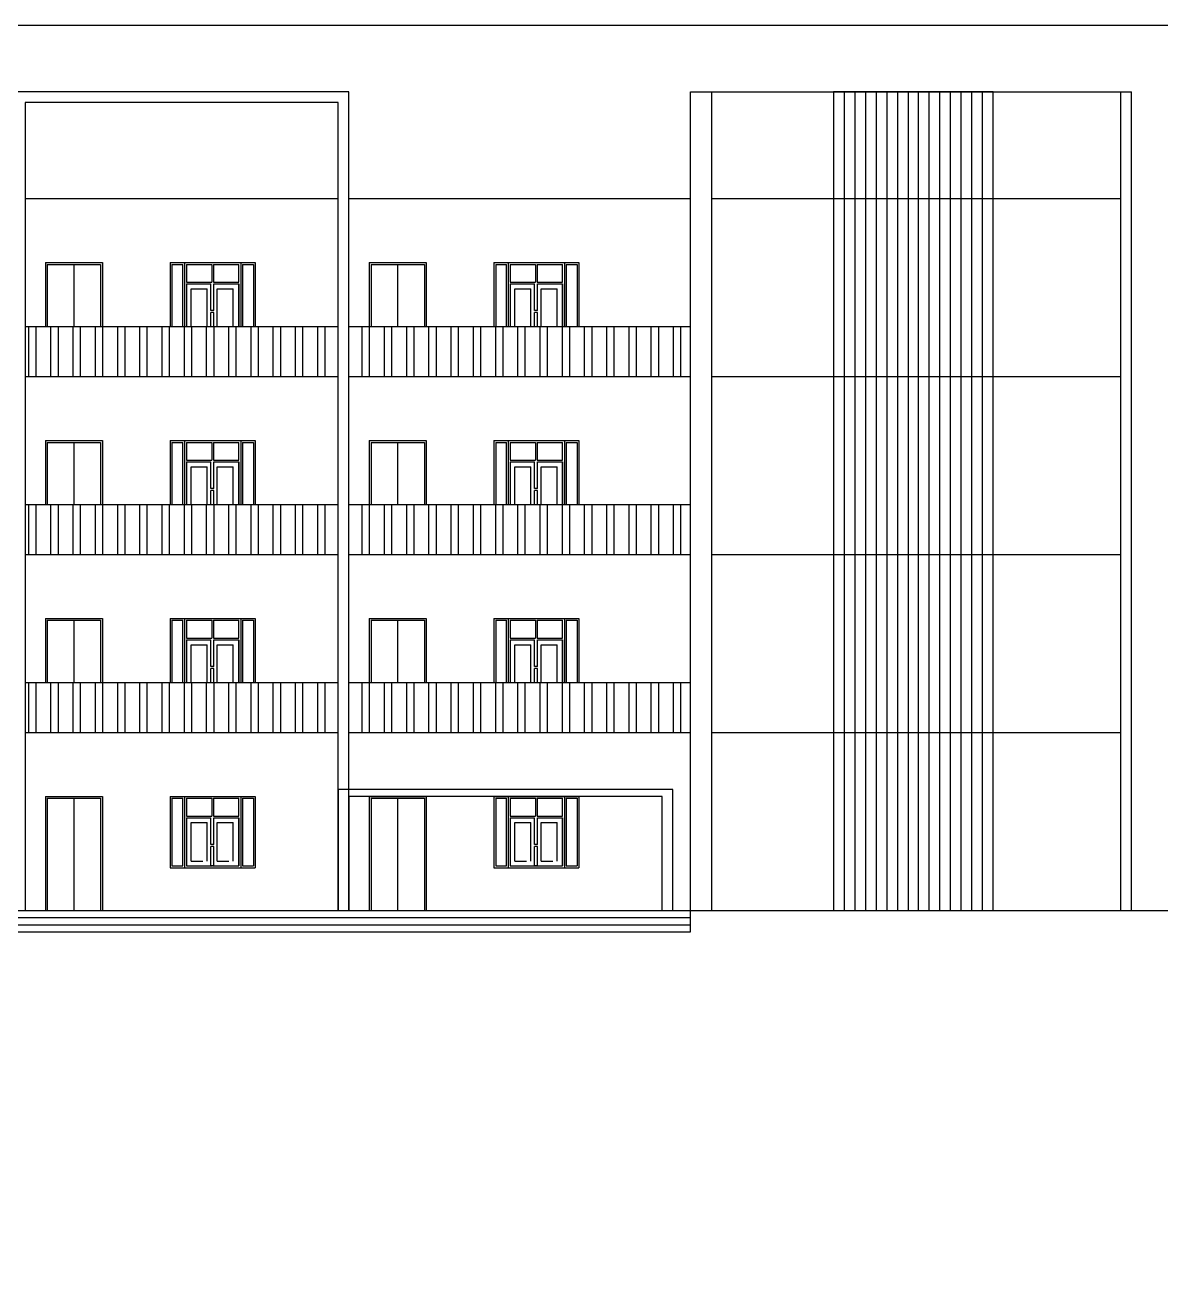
# Model space of a CAD drawing. Header units: metres. Extents: x -1744 to -758, y -4183 to -3914.
# Drawn here: x -806.79 to -782.46, y -4114.03 to -4087.07 of the extents above; entities that cross this region are included whole.
import ezdxf

# ---------------------------------------------------------------- set-up
doc = ezdxf.new("R2010")
doc.units = ezdxf.units.M
doc.linetypes.add('DASHED2', pattern=[0.375, 0.25, -0.125])
doc.layers.add('08-HATCHING', color=8, linetype='Continuous')
doc.layers.add('WALL', color=7, linetype='Continuous')
doc.layers.add('A_---WALLS', color=255, linetype='Continuous', lineweight=30)
doc.layers.add('by block', color=252, linetype='Continuous', lineweight=30)

# ---------------------------------------------------------------- blocks, each defined once
blk = doc.blocks.new('A$C1C9B1590')
for p, q in [((812.952, 84.566), (812.952, 94.472)), ((812.952, 94.472), (822.401, 94.472)), ((813.41, 84.566), (813.41, 94.472)), ((819.435, 94.472), (816.013, 94.472)), ((816.013, 94.472), (816.013, 84.566)), ((816.242, 94.472), (816.242, 84.566)), ((816.47, 94.472), (816.47, 84.566)), ((816.699, 94.472), (816.699, 84.566)), ((816.927, 94.472), (816.927, 84.566)), ((817.156, 94.472), (817.156, 84.566)), ((817.385, 94.472), (817.385, 84.566)), ((817.613, 94.472), (817.613, 84.566)), ((817.835, 84.566), (817.835, 94.472)), ((818.064, 84.566), (818.064, 94.472)), ((818.292, 84.566), (818.292, 94.472)), ((818.521, 84.566), (818.521, 94.472)), ((818.749, 84.566), (818.749, 94.472)), ((818.978, 84.566), (818.978, 94.472)), ((819.207, 84.566), (819.207, 94.472)), ((819.435, 84.566), (819.435, 94.472)), ((822.173, 84.566), (822.173, 94.472)), ((822.401, 84.566), (822.401, 94.472)), ((798.703, 92.186), (805.409, 92.186)), ((798.703, 92.186), (805.409, 92.186)), ((805.637, 92.186), (812.952, 92.186)), ((805.637, 92.186), (812.952, 92.186)), ((813.41, 92.186), (822.173, 92.186)), ((813.41, 92.186), (822.173, 92.186)), ((799.137, 90.814), (799.137, 89.443)), ((799.137, 90.814), (800.356, 90.814)), ((799.175, 90.776), (799.175, 89.443)), ((799.175, 90.776), (800.318, 90.776)), ((799.747, 90.776), (799.747, 89.443)), ((800.318, 90.776), (800.318, 89.443)), ((800.356, 90.814), (800.356, 89.443)), ((801.808, 90.814), (801.808, 89.443)), ((801.808, 90.814), (803.63, 90.814)), ((801.846, 90.776), (801.846, 89.443)), ((801.846, 90.776), (802.081, 90.776)), ((802.081, 89.443), (802.081, 90.776)), ((802.119, 90.814), (803.63, 90.814)), ((802.119, 89.443), (802.119, 90.814)), ((802.157, 90.776), (802.7, 90.776)), ((802.157, 90.776), (802.157, 90.395)), ((802.7, 90.776), (802.7, 90.395)), ((802.738, 90.776), (803.281, 90.776)), ((802.738, 90.776), (802.738, 90.395)), ((803.281, 90.395), (803.281, 90.776)), ((803.319, 90.814), (803.319, 89.443)), ((803.319, 90.776), (803.319, 90.147)), ((803.357, 90.776), (803.592, 90.776)), ((803.357, 90.776), (803.357, 89.443)), ((803.592, 90.776), (803.592, 89.443)), ((803.63, 90.814), (803.63, 89.443)), ((806.071, 90.814), (807.291, 90.814)), ((806.071, 90.814), (806.071, 89.443)), ((806.11, 90.776), (807.253, 90.776)), ((806.11, 90.776), (806.11, 89.443)), ((806.681, 90.776), (806.681, 89.443)), ((807.253, 90.776), (807.253, 89.443)), ((807.291, 90.814), (807.291, 89.443)), ((808.742, 90.814), (808.742, 89.443)), ((808.742, 90.814), (810.564, 90.814)), ((808.78, 90.776), (809.015, 90.776)), ((808.78, 90.776), (808.78, 89.443)), ((809.015, 89.443), (809.015, 90.776)), ((809.053, 89.443), (809.053, 90.814)), ((809.053, 90.814), (810.564, 90.814)), ((809.091, 90.776), (809.634, 90.776)), ((809.091, 90.776), (809.091, 90.395)), ((809.634, 90.776), (809.634, 90.395)), ((809.672, 90.776), (810.215, 90.776)), ((809.672, 90.776), (809.672, 90.395)), ((810.215, 90.395), (810.215, 90.776)), ((810.253, 90.814), (810.253, 89.443)), ((810.253, 90.776), (810.253, 90.147)), ((810.291, 90.776), (810.526, 90.776)), ((810.291, 90.776), (810.291, 89.443)), ((810.526, 90.776), (810.526, 89.443)), ((810.564, 90.814), (810.564, 89.443)), ((802.157, 90.395), (802.7, 90.395)), ((802.157, 90.357), (802.678, 90.357)), ((802.157, 90.357), (802.157, 89.443)), ((802.678, 89.785), (802.678, 90.357)), ((802.738, 90.395), (803.281, 90.395)), ((802.741, 90.357), (803.281, 90.357)), ((802.741, 89.785), (802.741, 90.357)), ((803.281, 90.357), (803.281, 89.443)), ((803.281, 89.443), (803.281, 90.357)), ((809.091, 90.395), (809.634, 90.395)), ((809.091, 90.357), (809.612, 90.357)), ((809.091, 90.357), (809.091, 89.443)), ((809.612, 89.785), (809.612, 90.357)), ((809.672, 90.395), (810.215, 90.395)), ((809.675, 89.785), (809.675, 90.357)), ((809.675, 90.357), (810.215, 90.357)), ((810.215, 90.357), (810.215, 89.443)), ((810.215, 89.443), (810.215, 90.357)), ((802.259, 89.443), (802.259, 90.255)), ((802.259, 90.255), (802.601, 90.255)), ((802.601, 89.443), (802.601, 90.255)), ((802.817, 89.443), (802.817, 90.255)), ((802.817, 90.255), (803.16, 90.255)), ((803.16, 89.443), (803.16, 90.255)), ((809.193, 90.255), (809.536, 90.255)), ((809.193, 89.443), (809.193, 90.255)), ((809.536, 89.443), (809.536, 90.255)), ((809.752, 89.443), (809.752, 90.255)), ((809.752, 90.255), (810.094, 90.255)), ((810.094, 89.443), (810.094, 90.255)), ((802.678, 89.443), (802.678, 89.747)), ((802.741, 89.443), (802.741, 89.747)), ((809.612, 89.443), (809.612, 89.747)), ((809.675, 89.443), (809.675, 89.747)), ((798.703, 89.443), (805.409, 89.443)), ((805.637, 89.443), (812.952, 89.443)), ((805.637, 89.443), (812.952, 89.443)), ((798.703, 88.376), (805.409, 88.376)), ((805.637, 88.376), (812.952, 88.376)), ((813.41, 88.376), (822.173, 88.376)), ((799.137, 87.004), (800.356, 87.004)), ((799.137, 87.004), (799.137, 85.633)), ((799.175, 86.966), (799.175, 85.633)), ((799.175, 86.966), (800.318, 86.966)), ((799.747, 86.966), (799.747, 85.633)), ((800.318, 86.966), (800.318, 85.633)), ((800.356, 87.004), (800.356, 85.633)), ((801.808, 87.004), (801.808, 85.633)), ((801.808, 87.004), (803.63, 87.004)), ((801.846, 86.966), (802.081, 86.966)), ((801.846, 86.966), (801.846, 85.633)), ((802.081, 85.633), (802.081, 86.966)), ((802.119, 87.004), (803.63, 87.004)), ((802.119, 85.633), (802.119, 87.004)), ((802.157, 86.966), (802.7, 86.966)), ((802.157, 86.966), (802.157, 86.585)), ((802.7, 86.966), (802.7, 86.585)), ((802.738, 86.966), (803.281, 86.966)), ((802.738, 86.966), (802.738, 86.585)), ((803.281, 86.585), (803.281, 86.966)), ((803.319, 87.004), (803.319, 85.633)), ((803.319, 86.966), (803.319, 86.337)), ((803.357, 86.966), (803.592, 86.966)), ((803.357, 86.966), (803.357, 85.633)), ((803.592, 86.966), (803.592, 85.633)), ((803.63, 87.004), (803.63, 85.633)), ((806.071, 87.004), (807.291, 87.004)), ((806.071, 87.004), (806.071, 85.633)), ((806.11, 86.966), (806.11, 85.633)), ((806.11, 86.966), (807.253, 86.966)), ((806.681, 86.966), (806.681, 85.633)), ((807.253, 86.966), (807.253, 85.633)), ((807.291, 87.004), (807.291, 85.633)), ((808.742, 87.004), (808.742, 85.633)), ((808.742, 87.004), (810.564, 87.004)), ((808.78, 86.966), (809.015, 86.966)), ((808.78, 86.966), (808.78, 85.633)), ((809.015, 85.633), (809.015, 86.966)), ((809.053, 85.633), (809.053, 87.004)), ((809.053, 87.004), (810.564, 87.004)), ((809.091, 86.966), (809.091, 86.585)), ((809.091, 86.966), (809.634, 86.966)), ((809.634, 86.966), (809.634, 86.585)), ((809.672, 86.966), (810.215, 86.966)), ((809.672, 86.966), (809.672, 86.585)), ((810.215, 86.585), (810.215, 86.966)), ((810.253, 87.004), (810.253, 85.633)), ((810.253, 86.966), (810.253, 86.337)), ((810.291, 86.966), (810.526, 86.966)), ((810.291, 86.966), (810.291, 85.633)), ((810.526, 86.966), (810.526, 85.633)), ((810.564, 87.004), (810.564, 85.633)), ((802.157, 86.585), (802.7, 86.585)), ((802.738, 86.585), (803.281, 86.585)), ((809.091, 86.585), (809.634, 86.585)), ((809.672, 86.585), (810.215, 86.585)), ((802.157, 86.547), (802.157, 85.633)), ((802.157, 86.547), (802.678, 86.547)), ((802.259, 85.633), (802.259, 86.445)), ((802.259, 86.445), (802.601, 86.445)), ((802.601, 85.633), (802.601, 86.445)), ((802.678, 85.975), (802.678, 86.547)), ((802.741, 85.975), (802.741, 86.547)), ((802.741, 86.547), (803.281, 86.547)), ((802.817, 86.445), (803.16, 86.445)), ((802.817, 85.633), (802.817, 86.445)), ((803.16, 85.633), (803.16, 86.445)), ((803.281, 86.547), (803.281, 85.633)), ((803.281, 85.633), (803.281, 86.547)), ((809.091, 86.547), (809.091, 85.633)), ((809.091, 86.547), (809.612, 86.547)), ((809.193, 85.633), (809.193, 86.445)), ((809.193, 86.445), (809.536, 86.445)), ((809.536, 85.633), (809.536, 86.445)), ((809.612, 85.975), (809.612, 86.547)), ((809.675, 85.975), (809.675, 86.547)), ((809.675, 86.547), (810.215, 86.547)), ((809.752, 85.633), (809.752, 86.445)), ((809.752, 86.445), (810.094, 86.445)), ((810.094, 85.633), (810.094, 86.445)), ((810.215, 86.547), (810.215, 85.633)), ((810.215, 85.633), (810.215, 86.547)), ((802.678, 85.633), (802.678, 85.937)), ((802.741, 85.633), (802.741, 85.937)), ((809.612, 85.633), (809.612, 85.937)), ((809.675, 85.633), (809.675, 85.937)), ((798.703, 85.633), (805.409, 85.633)), ((805.637, 85.633), (812.952, 85.633)), ((798.703, 84.566), (805.409, 84.566)), ((798.703, 84.566), (805.409, 84.566)), ((805.637, 84.566), (812.952, 84.566)), ((805.637, 84.566), (812.952, 84.566)), ((812.952, 80.756), (812.952, 84.566)), ((813.41, 84.566), (822.173, 84.566)), ((813.41, 80.756), (813.41, 84.566)), ((813.41, 84.566), (822.173, 84.566)), ((816.013, 84.566), (816.013, 80.756)), ((816.242, 84.566), (816.242, 80.756)), ((816.47, 84.566), (816.47, 80.756)), ((816.699, 84.566), (816.699, 80.756)), ((816.927, 84.566), (816.927, 80.756)), ((817.156, 84.566), (817.156, 80.756)), ((817.385, 84.566), (817.385, 80.756)), ((817.613, 84.566), (817.613, 80.756)), ((817.835, 80.756), (817.835, 84.566)), ((818.064, 80.756), (818.064, 84.566)), ((818.292, 80.756), (818.292, 84.566)), ((818.521, 80.756), (818.521, 84.566)), ((818.749, 80.756), (818.749, 84.566)), ((818.978, 80.756), (818.978, 84.566)), ((819.207, 80.756), (819.207, 84.566)), ((819.435, 80.756), (819.435, 84.566)), ((822.173, 80.756), (822.173, 84.566)), ((822.401, 80.756), (822.401, 84.566)), ((799.137, 83.194), (800.356, 83.194)), ((799.137, 83.194), (799.137, 81.823)), ((799.175, 83.156), (799.175, 81.823)), ((799.175, 83.156), (800.318, 83.156)), ((799.747, 83.156), (799.747, 81.823)), ((800.318, 83.156), (800.318, 81.823)), ((800.356, 83.194), (800.356, 81.823)), ((801.808, 83.194), (801.808, 81.823)), ((801.808, 83.194), (803.63, 83.194)), ((801.846, 83.156), (802.081, 83.156)), ((801.846, 83.156), (801.846, 81.823)), ((802.081, 81.823), (802.081, 83.156)), ((802.119, 83.194), (803.63, 83.194)), ((802.119, 81.823), (802.119, 83.194)), ((802.157, 83.156), (802.7, 83.156)), ((802.157, 83.156), (802.157, 82.775)), ((802.7, 83.156), (802.7, 82.775)), ((802.738, 83.156), (803.281, 83.156)), ((802.738, 83.156), (802.738, 82.775)), ((803.281, 82.775), (803.281, 83.156)), ((803.319, 83.194), (803.319, 81.823)), ((803.319, 83.156), (803.319, 82.527)), ((803.357, 83.156), (803.592, 83.156)), ((803.357, 83.156), (803.357, 81.823)), ((803.592, 83.156), (803.592, 81.823)), ((803.63, 83.194), (803.63, 81.823)), ((806.071, 83.194), (807.291, 83.194)), ((806.071, 83.194), (806.071, 81.823)), ((806.11, 83.156), (806.11, 81.823)), ((806.11, 83.156), (807.253, 83.156)), ((806.681, 83.156), (806.681, 81.823)), ((807.253, 83.156), (807.253, 81.823)), ((807.291, 83.194), (807.291, 81.823)), ((808.742, 83.194), (808.742, 81.823)), ((808.742, 83.194), (810.564, 83.194)), ((808.78, 83.156), (809.015, 83.156)), ((808.78, 83.156), (808.78, 81.823)), ((809.015, 81.823), (809.015, 83.156)), ((809.053, 81.823), (809.053, 83.194)), ((809.053, 83.194), (810.564, 83.194)), ((809.091, 83.156), (809.091, 82.775)), ((809.091, 83.156), (809.634, 83.156)), ((809.634, 83.156), (809.634, 82.775)), ((809.672, 83.156), (810.215, 83.156)), ((809.672, 83.156), (809.672, 82.775)), ((810.215, 82.775), (810.215, 83.156)), ((810.253, 83.194), (810.253, 81.823)), ((810.253, 83.156), (810.253, 82.527)), ((810.291, 83.156), (810.526, 83.156)), ((810.291, 83.156), (810.291, 81.823)), ((810.526, 83.156), (810.526, 81.823)), ((810.564, 83.194), (810.564, 81.823)), ((802.157, 82.775), (802.7, 82.775)), ((802.738, 82.775), (803.281, 82.775)), ((809.091, 82.775), (809.634, 82.775)), ((809.672, 82.775), (810.215, 82.775)), ((802.157, 82.737), (802.157, 81.823)), ((802.157, 82.737), (802.678, 82.737)), ((802.259, 81.823), (802.259, 82.635)), ((802.259, 82.635), (802.601, 82.635)), ((802.601, 81.823), (802.601, 82.635)), ((802.678, 82.165), (802.678, 82.737)), ((802.741, 82.165), (802.741, 82.737)), ((802.741, 82.737), (803.281, 82.737)), ((802.817, 82.635), (803.16, 82.635)), ((802.817, 81.823), (802.817, 82.635)), ((803.16, 81.823), (803.16, 82.635)), ((803.281, 82.737), (803.281, 81.823)), ((803.281, 81.823), (803.281, 82.737)), ((809.091, 82.737), (809.091, 81.823)), ((809.091, 82.737), (809.612, 82.737)), ((809.193, 81.823), (809.193, 82.635)), ((809.193, 82.635), (809.536, 82.635)), ((809.536, 81.823), (809.536, 82.635)), ((809.612, 82.165), (809.612, 82.737)), ((809.675, 82.165), (809.675, 82.737)), ((809.675, 82.737), (810.215, 82.737)), ((809.752, 81.823), (809.752, 82.635)), ((809.752, 82.635), (810.094, 82.635)), ((810.094, 81.823), (810.094, 82.635)), ((810.215, 82.737), (810.215, 81.823)), ((810.215, 81.823), (810.215, 82.737)), ((802.678, 81.823), (802.678, 82.127)), ((802.741, 81.823), (802.741, 82.127)), ((809.612, 81.823), (809.612, 82.127)), ((809.675, 81.823), (809.675, 82.127)), ((798.703, 81.823), (805.409, 81.823)), ((805.637, 81.823), (812.952, 81.823)), ((798.703, 80.756), (805.409, 80.756)), ((798.703, 80.756), (805.409, 80.756)), ((805.637, 80.756), (812.952, 80.756)), ((805.637, 80.756), (812.952, 80.756)), ((812.952, 76.489), (812.952, 80.756)), ((813.41, 80.756), (822.173, 80.756)), ((813.41, 76.946), (813.41, 80.756)), ((813.41, 80.756), (822.173, 80.756)), ((816.013, 80.756), (816.013, 76.946)), ((816.242, 80.756), (816.242, 76.946)), ((816.47, 80.756), (816.47, 76.946)), ((816.699, 80.756), (816.699, 76.946)), ((816.927, 80.756), (816.927, 76.946)), ((817.156, 80.756), (817.156, 76.946)), ((817.385, 80.756), (817.385, 76.946)), ((817.613, 80.756), (817.613, 76.946)), ((817.835, 76.946), (817.835, 80.756)), ((818.064, 76.946), (818.064, 80.756)), ((818.292, 76.946), (818.292, 80.756)), ((818.521, 76.946), (818.521, 80.756)), ((818.749, 76.946), (818.749, 80.756)), ((818.978, 76.946), (818.978, 80.756)), ((819.207, 76.946), (819.207, 80.756)), ((819.435, 76.946), (819.435, 80.756)), ((822.173, 76.946), (822.173, 80.756)), ((822.401, 76.946), (822.401, 80.756)), ((799.137, 79.384), (800.356, 79.384)), ((799.137, 79.384), (799.137, 76.946)), ((799.175, 79.346), (799.175, 76.946)), ((799.175, 79.346), (800.318, 79.346)), ((799.747, 79.346), (799.747, 76.946)), ((800.318, 79.346), (800.318, 76.946)), ((800.356, 79.384), (800.356, 76.946)), ((801.808, 79.384), (801.808, 77.86)), ((801.808, 79.384), (803.63, 79.384)), ((801.846, 79.346), (802.081, 79.346)), ((801.846, 79.346), (801.846, 77.898)), ((802.081, 77.898), (802.081, 79.346)), ((802.119, 77.86), (802.119, 79.384)), ((802.119, 79.384), (803.63, 79.384)), ((802.157, 79.346), (802.7, 79.346)), ((802.157, 79.346), (802.157, 78.965)), ((802.7, 79.346), (802.7, 78.965)), ((802.738, 79.346), (802.738, 78.965)), ((802.738, 79.346), (803.281, 79.346)), ((803.281, 78.965), (803.281, 79.346)), ((803.319, 79.384), (803.319, 77.86)), ((803.319, 79.346), (803.319, 78.717)), ((803.357, 79.346), (803.592, 79.346)), ((803.357, 79.346), (803.357, 77.898)), ((803.592, 79.346), (803.592, 77.898)), ((803.63, 79.384), (803.63, 77.86)), ((806.071, 79.384), (806.071, 76.946)), ((806.071, 79.384), (807.291, 79.384)), ((806.11, 79.346), (806.11, 76.946)), ((806.11, 79.346), (807.253, 79.346)), ((806.681, 79.346), (806.681, 76.946)), ((807.253, 79.346), (807.253, 76.946)), ((807.291, 79.384), (807.291, 76.946)), ((808.742, 79.384), (810.564, 79.384)), ((808.742, 79.384), (808.742, 77.86)), ((808.78, 79.346), (808.78, 77.898)), ((808.78, 79.346), (809.015, 79.346)), ((809.015, 77.898), (809.015, 79.346)), ((809.053, 77.86), (809.053, 79.384)), ((809.053, 79.384), (810.564, 79.384)), ((809.091, 79.346), (809.634, 79.346)), ((809.091, 79.346), (809.091, 78.965)), ((809.634, 79.346), (809.634, 78.965)), ((809.672, 79.346), (810.215, 79.346)), ((809.672, 79.346), (809.672, 78.965)), ((810.215, 78.965), (810.215, 79.346)), ((810.253, 79.384), (810.253, 77.86)), ((810.253, 79.346), (810.253, 78.717)), ((810.291, 79.346), (810.291, 77.898)), ((810.291, 79.346), (810.526, 79.346)), ((810.526, 79.346), (810.526, 77.898)), ((810.564, 79.384), (810.564, 77.86)), ((802.157, 78.965), (802.7, 78.965)), ((802.157, 78.927), (802.678, 78.927)), ((802.157, 78.927), (802.157, 77.898)), ((802.259, 78), (802.259, 78.825)), ((802.259, 78.825), (802.601, 78.825)), ((802.601, 78), (802.601, 78.825)), ((802.678, 78.355), (802.678, 78.927)), ((802.738, 78.965), (803.281, 78.965)), ((802.741, 78.927), (803.281, 78.927)), ((802.741, 78.355), (802.741, 78.927)), ((802.817, 78), (802.817, 78.825)), ((802.817, 78.825), (803.16, 78.825)), ((803.16, 78), (803.16, 78.825)), ((803.281, 78.927), (803.281, 77.898)), ((803.281, 77.898), (803.281, 78.927)), ((809.091, 78.965), (809.634, 78.965)), ((809.091, 78.927), (809.612, 78.927)), ((809.091, 78.927), (809.091, 77.898)), ((809.193, 78), (809.193, 78.825)), ((809.193, 78.825), (809.536, 78.825)), ((809.536, 78), (809.536, 78.825)), ((809.612, 78.355), (809.612, 78.927)), ((809.672, 78.965), (810.215, 78.965)), ((809.675, 78.927), (810.215, 78.927)), ((809.675, 78.355), (809.675, 78.927)), ((809.752, 78.825), (810.094, 78.825)), ((809.752, 78), (809.752, 78.825)), ((810.094, 78), (810.094, 78.825)), ((810.215, 78.927), (810.215, 77.898)), ((810.215, 77.898), (810.215, 78.927)), ((802.678, 77.898), (802.678, 78.317)), ((802.741, 77.898), (802.741, 78.317)), ((809.612, 77.898), (809.612, 78.317)), ((809.675, 77.898), (809.675, 78.317)), ((801.808, 77.86), (802.595, 77.86)), ((801.808, 77.86), (803.63, 77.86)), ((801.846, 77.898), (802.081, 77.898)), ((802.119, 77.86), (803.63, 77.86)), ((802.157, 77.898), (802.703, 77.898)), ((802.738, 77.898), (802.678, 77.898)), ((802.741, 77.898), (802.7, 77.898)), ((802.716, 77.898), (803.281, 77.898)), ((803.357, 77.898), (803.592, 77.898)), ((808.742, 77.86), (809.529, 77.86)), ((808.742, 77.86), (810.564, 77.86)), ((808.78, 77.898), (809.015, 77.898)), ((809.053, 77.86), (810.564, 77.86)), ((809.091, 77.898), (809.637, 77.898)), ((809.672, 77.898), (809.612, 77.898)), ((809.675, 77.898), (809.634, 77.898)), ((809.65, 77.898), (810.215, 77.898)), ((810.291, 77.898), (810.526, 77.898)), ((708.963, 76.946), (824.879, 76.946)), ((816.013, 76.946), (819.435, 76.946)), ((722.655, 76.793), (812.952, 76.793)), ((722.655, 76.641), (812.952, 76.641)), ((722.655, 76.489), (812.952, 76.489))]:
    blk.add_line(p, q)
at = {"linetype": 'DASHED2'}
for p, q in [((802.741, 89.785), (802.678, 89.785)), ((809.675, 89.785), (809.612, 89.785)), ((802.741, 89.747), (802.678, 89.747)), ((809.675, 89.747), (809.612, 89.747)), ((802.741, 85.975), (802.678, 85.975)), ((802.741, 85.937), (802.678, 85.937)), ((809.675, 85.975), (809.612, 85.975)), ((809.675, 85.937), (809.612, 85.937)), ((802.741, 82.165), (802.678, 82.165)), ((802.741, 82.127), (802.678, 82.127)), ((809.675, 82.165), (809.612, 82.165)), ((809.675, 82.127), (809.612, 82.127)), ((802.741, 78.355), (802.678, 78.355)), ((802.741, 78.317), (802.678, 78.317)), ((809.675, 78.355), (809.612, 78.355)), ((809.675, 78.317), (809.612, 78.317)), ((802.259, 78), (802.601, 78)), ((802.817, 78), (803.16, 78)), ((809.193, 78), (809.536, 78)), ((809.752, 78), (810.094, 78)), ((802.741, 77.898), (802.678, 77.898)), ((809.675, 77.898), (809.612, 77.898))]:
    blk.add_line(p, q, dxfattribs=at)
at = {"layer": '08-HATCHING', "linetype": 'Continuous'}
for p, q in [((798.779, 92.185), (798.779, 92.186)), ((798.938, 92.185), (798.938, 92.186)), ((799.255, 92.185), (799.255, 92.186)), ((799.414, 92.185), (799.414, 92.186)), ((799.731, 92.185), (799.731, 92.186)), ((799.89, 92.185), (799.89, 92.186)), ((800.208, 92.185), (800.208, 92.186)), ((800.366, 92.185), (800.366, 92.186)), ((800.684, 92.185), (800.684, 92.186)), ((800.843, 92.185), (800.843, 92.186)), ((801.16, 92.185), (801.16, 92.186)), ((801.319, 92.185), (801.319, 92.186)), ((801.636, 92.185), (801.636, 92.186)), ((801.795, 92.185), (801.795, 92.186)), ((802.113, 92.185), (802.113, 92.186)), ((802.271, 92.185), (802.271, 92.186)), ((802.589, 92.185), (802.589, 92.186)), ((802.748, 92.185), (802.748, 92.186)), ((803.065, 92.185), (803.065, 92.186)), ((803.224, 92.185), (803.224, 92.186)), ((803.541, 92.185), (803.541, 92.186)), ((803.7, 92.185), (803.7, 92.186)), ((804.018, 92.185), (804.018, 92.186)), ((804.176, 92.185), (804.176, 92.186)), ((804.494, 92.185), (804.494, 92.186)), ((804.653, 92.185), (804.653, 92.186)), ((804.97, 92.185), (804.97, 92.186)), ((805.129, 92.185), (805.129, 92.186)), ((798.779, 88.375), (798.779, 89.441)), ((798.938, 88.375), (798.938, 89.441)), ((799.255, 88.375), (799.255, 89.441)), ((799.414, 88.375), (799.414, 89.441)), ((799.731, 88.375), (799.731, 89.441)), ((799.89, 88.375), (799.89, 89.441)), ((800.208, 88.375), (800.208, 89.441)), ((800.366, 88.375), (800.366, 89.441)), ((800.684, 88.375), (800.684, 89.441)), ((800.843, 88.375), (800.843, 89.441)), ((801.16, 88.375), (801.16, 89.441)), ((801.319, 88.375), (801.319, 89.441)), ((801.636, 88.375), (801.636, 89.441)), ((801.795, 88.375), (801.795, 89.441)), ((802.113, 88.375), (802.113, 89.441)), ((802.271, 88.375), (802.271, 89.441)), ((802.589, 88.375), (802.589, 89.441)), ((802.748, 88.375), (802.748, 89.441)), ((803.065, 88.375), (803.065, 89.441)), ((803.224, 88.375), (803.224, 89.441)), ((803.541, 88.375), (803.541, 89.441)), ((803.7, 88.375), (803.7, 89.441)), ((804.018, 88.375), (804.018, 89.441)), ((804.176, 88.375), (804.176, 89.441)), ((804.494, 88.375), (804.494, 89.441)), ((804.653, 88.375), (804.653, 89.441)), ((804.97, 88.375), (804.97, 89.441)), ((805.129, 88.375), (805.129, 89.441)), ((805.923, 88.375), (805.923, 89.441)), ((806.081, 88.375), (806.081, 89.441)), ((806.399, 88.375), (806.399, 89.441)), ((806.558, 88.375), (806.558, 89.441)), ((806.875, 88.375), (806.875, 89.441)), ((807.034, 88.375), (807.034, 89.441)), ((807.351, 88.375), (807.351, 89.441)), ((807.51, 88.375), (807.51, 89.441)), ((807.828, 88.375), (807.828, 89.441)), ((807.986, 88.375), (807.986, 89.441)), ((808.304, 88.375), (808.304, 89.441)), ((808.463, 88.375), (808.463, 89.441)), ((808.78, 88.375), (808.78, 89.441)), ((808.939, 88.375), (808.939, 89.441)), ((809.256, 88.375), (809.256, 89.441)), ((809.415, 88.375), (809.415, 89.441)), ((809.733, 88.375), (809.733, 89.441)), ((809.891, 88.375), (809.891, 89.441)), ((810.209, 88.375), (810.209, 89.441)), ((810.368, 88.375), (810.368, 89.441)), ((810.685, 88.375), (810.685, 89.441)), ((810.844, 88.375), (810.844, 89.441)), ((811.161, 88.375), (811.161, 89.441)), ((811.32, 88.375), (811.32, 89.441)), ((811.638, 88.375), (811.638, 89.441)), ((811.796, 88.375), (811.796, 89.441)), ((812.114, 88.375), (812.114, 89.441)), ((812.273, 88.375), (812.273, 89.441)), ((812.59, 88.375), (812.59, 89.441)), ((812.749, 88.375), (812.749, 89.441)), ((798.779, 84.565), (798.779, 85.631)), ((798.938, 84.565), (798.938, 85.631)), ((799.255, 84.565), (799.255, 85.631)), ((799.414, 84.565), (799.414, 85.631)), ((799.731, 84.565), (799.731, 85.631)), ((799.89, 84.565), (799.89, 85.631)), ((800.208, 84.565), (800.208, 85.631)), ((800.366, 84.565), (800.366, 85.631)), ((800.684, 84.565), (800.684, 85.631)), ((800.843, 84.565), (800.843, 85.631)), ((801.16, 84.565), (801.16, 85.631)), ((801.319, 84.565), (801.319, 85.631)), ((801.636, 84.565), (801.636, 85.631)), ((801.795, 84.565), (801.795, 85.631)), ((802.113, 84.565), (802.113, 85.631)), ((802.271, 84.565), (802.271, 85.631)), ((802.589, 84.565), (802.589, 85.631)), ((802.748, 84.565), (802.748, 85.631)), ((803.065, 84.565), (803.065, 85.631)), ((803.224, 84.565), (803.224, 85.631)), ((803.541, 84.565), (803.541, 85.631)), ((803.7, 84.565), (803.7, 85.631)), ((804.018, 84.565), (804.018, 85.631)), ((804.176, 84.565), (804.176, 85.631)), ((804.494, 84.565), (804.494, 85.631)), ((804.653, 84.565), (804.653, 85.631)), ((804.97, 84.565), (804.97, 85.631)), ((805.129, 84.565), (805.129, 85.631)), ((805.923, 84.565), (805.923, 85.631)), ((806.081, 84.565), (806.081, 85.631)), ((806.399, 84.565), (806.399, 85.631)), ((806.558, 84.565), (806.558, 85.631)), ((806.875, 84.565), (806.875, 85.631)), ((807.034, 84.565), (807.034, 85.631)), ((807.351, 84.565), (807.351, 85.631)), ((807.51, 84.565), (807.51, 85.631)), ((807.828, 84.565), (807.828, 85.631)), ((807.986, 84.565), (807.986, 85.631)), ((808.304, 84.565), (808.304, 85.631)), ((808.463, 84.565), (808.463, 85.631)), ((808.78, 84.565), (808.78, 85.631)), ((808.939, 84.565), (808.939, 85.631)), ((809.256, 84.565), (809.256, 85.631)), ((809.415, 84.565), (809.415, 85.631)), ((809.733, 84.565), (809.733, 85.631)), ((809.891, 84.565), (809.891, 85.631)), ((810.209, 84.565), (810.209, 85.631)), ((810.368, 84.565), (810.368, 85.631)), ((810.685, 84.565), (810.685, 85.631)), ((810.844, 84.565), (810.844, 85.631)), ((811.161, 84.565), (811.161, 85.631)), ((811.32, 84.565), (811.32, 85.631)), ((811.638, 84.565), (811.638, 85.631)), ((811.796, 84.565), (811.796, 85.631)), ((812.114, 84.565), (812.114, 85.631)), ((812.273, 84.565), (812.273, 85.631)), ((812.59, 84.565), (812.59, 85.631)), ((812.749, 84.565), (812.749, 85.631)), ((798.779, 84.565), (798.779, 84.566)), ((798.938, 84.565), (798.938, 84.566)), ((799.255, 84.565), (799.255, 84.566)), ((799.414, 84.565), (799.414, 84.566)), ((799.731, 84.565), (799.731, 84.566)), ((799.89, 84.565), (799.89, 84.566)), ((800.208, 84.565), (800.208, 84.566)), ((800.366, 84.565), (800.366, 84.566)), ((800.684, 84.565), (800.684, 84.566)), ((800.843, 84.565), (800.843, 84.566)), ((801.16, 84.565), (801.16, 84.566)), ((801.319, 84.565), (801.319, 84.566)), ((801.636, 84.565), (801.636, 84.566)), ((801.795, 84.565), (801.795, 84.566)), ((802.113, 84.565), (802.113, 84.566)), ((802.271, 84.565), (802.271, 84.566)), ((802.589, 84.565), (802.589, 84.566)), ((802.748, 84.565), (802.748, 84.566)), ((803.065, 84.565), (803.065, 84.566)), ((803.224, 84.565), (803.224, 84.566)), ((803.541, 84.565), (803.541, 84.566)), ((803.7, 84.565), (803.7, 84.566)), ((804.018, 84.565), (804.018, 84.566)), ((804.176, 84.565), (804.176, 84.566)), ((804.494, 84.565), (804.494, 84.566)), ((804.653, 84.565), (804.653, 84.566)), ((804.97, 84.565), (804.97, 84.566)), ((805.129, 84.565), (805.129, 84.566)), ((805.923, 84.565), (805.923, 84.566)), ((806.081, 84.565), (806.081, 84.566)), ((806.399, 84.565), (806.399, 84.566)), ((806.558, 84.565), (806.558, 84.566)), ((806.875, 84.565), (806.875, 84.566)), ((807.034, 84.565), (807.034, 84.566)), ((807.351, 84.565), (807.351, 84.566)), ((807.51, 84.565), (807.51, 84.566)), ((807.828, 84.565), (807.828, 84.566)), ((807.986, 84.565), (807.986, 84.566)), ((808.304, 84.565), (808.304, 84.566)), ((808.463, 84.565), (808.463, 84.566)), ((808.78, 84.565), (808.78, 84.566)), ((808.939, 84.565), (808.939, 84.566)), ((809.256, 84.565), (809.256, 84.566)), ((809.415, 84.565), (809.415, 84.566)), ((809.733, 84.565), (809.733, 84.566)), ((809.891, 84.565), (809.891, 84.566)), ((810.209, 84.565), (810.209, 84.566)), ((810.368, 84.565), (810.368, 84.566)), ((810.685, 84.565), (810.685, 84.566)), ((810.844, 84.565), (810.844, 84.566)), ((811.161, 84.565), (811.161, 84.566)), ((811.32, 84.565), (811.32, 84.566)), ((811.638, 84.565), (811.638, 84.566)), ((811.796, 84.565), (811.796, 84.566)), ((812.114, 84.565), (812.114, 84.566)), ((812.273, 84.565), (812.273, 84.566)), ((812.59, 84.565), (812.59, 84.566)), ((812.749, 84.565), (812.749, 84.566)), ((798.779, 80.755), (798.779, 81.821)), ((798.938, 80.755), (798.938, 81.821)), ((799.255, 80.755), (799.255, 81.821)), ((799.414, 80.755), (799.414, 81.821)), ((799.731, 80.755), (799.731, 81.821)), ((799.89, 80.755), (799.89, 81.821)), ((800.208, 80.755), (800.208, 81.821)), ((800.366, 80.755), (800.366, 81.821)), ((800.684, 80.755), (800.684, 81.821)), ((800.843, 80.755), (800.843, 81.821)), ((801.16, 80.755), (801.16, 81.821)), ((801.319, 80.755), (801.319, 81.821)), ((801.636, 80.755), (801.636, 81.821)), ((801.795, 80.755), (801.795, 81.821)), ((802.113, 80.755), (802.113, 81.821)), ((802.271, 80.755), (802.271, 81.821)), ((802.589, 80.755), (802.589, 81.821)), ((802.748, 80.755), (802.748, 81.821)), ((803.065, 80.755), (803.065, 81.821)), ((803.224, 80.755), (803.224, 81.821)), ((803.541, 80.755), (803.541, 81.821)), ((803.7, 80.755), (803.7, 81.821)), ((804.018, 80.755), (804.018, 81.821)), ((804.176, 80.755), (804.176, 81.821)), ((804.494, 80.755), (804.494, 81.821)), ((804.653, 80.755), (804.653, 81.821)), ((804.97, 80.755), (804.97, 81.821)), ((805.129, 80.755), (805.129, 81.821)), ((805.923, 80.755), (805.923, 81.821)), ((806.081, 80.755), (806.081, 81.821)), ((806.399, 80.755), (806.399, 81.821)), ((806.558, 80.755), (806.558, 81.821)), ((806.875, 80.755), (806.875, 81.821)), ((807.034, 80.755), (807.034, 81.821)), ((807.351, 80.755), (807.351, 81.821)), ((807.51, 80.755), (807.51, 81.821)), ((807.828, 80.755), (807.828, 81.821)), ((807.986, 80.755), (807.986, 81.821)), ((808.304, 80.755), (808.304, 81.821)), ((808.463, 80.755), (808.463, 81.821)), ((808.78, 80.755), (808.78, 81.821)), ((808.939, 80.755), (808.939, 81.821)), ((809.256, 80.755), (809.256, 81.821)), ((809.415, 80.755), (809.415, 81.821)), ((809.733, 80.755), (809.733, 81.821)), ((809.891, 80.755), (809.891, 81.821)), ((810.209, 80.755), (810.209, 81.821)), ((810.368, 80.755), (810.368, 81.821)), ((810.685, 80.755), (810.685, 81.821)), ((810.844, 80.755), (810.844, 81.821)), ((811.161, 80.755), (811.161, 81.821)), ((811.32, 80.755), (811.32, 81.821)), ((811.638, 80.755), (811.638, 81.821)), ((811.796, 80.755), (811.796, 81.821)), ((812.114, 80.755), (812.114, 81.821)), ((812.273, 80.755), (812.273, 81.821)), ((812.59, 80.755), (812.59, 81.821)), ((812.749, 80.755), (812.749, 81.821)), ((798.779, 80.755), (798.779, 80.756)), ((798.938, 80.755), (798.938, 80.756)), ((799.255, 80.755), (799.255, 80.756)), ((799.414, 80.755), (799.414, 80.756)), ((799.731, 80.755), (799.731, 80.756)), ((799.89, 80.755), (799.89, 80.756)), ((800.208, 80.755), (800.208, 80.756)), ((800.366, 80.755), (800.366, 80.756)), ((800.684, 80.755), (800.684, 80.756)), ((800.843, 80.755), (800.843, 80.756)), ((801.16, 80.755), (801.16, 80.756)), ((801.319, 80.755), (801.319, 80.756)), ((801.636, 80.755), (801.636, 80.756)), ((801.795, 80.755), (801.795, 80.756)), ((802.113, 80.755), (802.113, 80.756)), ((802.271, 80.755), (802.271, 80.756)), ((802.589, 80.755), (802.589, 80.756)), ((802.748, 80.755), (802.748, 80.756)), ((803.065, 80.755), (803.065, 80.756)), ((803.224, 80.755), (803.224, 80.756)), ((803.541, 80.755), (803.541, 80.756)), ((803.7, 80.755), (803.7, 80.756)), ((804.018, 80.755), (804.018, 80.756)), ((804.176, 80.755), (804.176, 80.756)), ((804.494, 80.755), (804.494, 80.756)), ((804.653, 80.755), (804.653, 80.756)), ((804.97, 80.755), (804.97, 80.756)), ((805.129, 80.755), (805.129, 80.756)), ((805.923, 80.755), (805.923, 80.756)), ((806.081, 80.755), (806.081, 80.756)), ((806.399, 80.755), (806.399, 80.756)), ((806.558, 80.755), (806.558, 80.756)), ((806.875, 80.755), (806.875, 80.756)), ((807.034, 80.755), (807.034, 80.756)), ((807.351, 80.755), (807.351, 80.756)), ((807.51, 80.755), (807.51, 80.756)), ((807.828, 80.755), (807.828, 80.756)), ((807.986, 80.755), (807.986, 80.756)), ((808.304, 80.755), (808.304, 80.756)), ((808.463, 80.755), (808.463, 80.756)), ((808.78, 80.755), (808.78, 80.756)), ((808.939, 80.755), (808.939, 80.756)), ((809.256, 80.755), (809.256, 80.756)), ((809.415, 80.755), (809.415, 80.756)), ((809.733, 80.755), (809.733, 80.756)), ((809.891, 80.755), (809.891, 80.756)), ((810.209, 80.755), (810.209, 80.756)), ((810.368, 80.755), (810.368, 80.756)), ((810.685, 80.755), (810.685, 80.756)), ((810.844, 80.755), (810.844, 80.756)), ((811.161, 80.755), (811.161, 80.756)), ((811.32, 80.755), (811.32, 80.756)), ((811.638, 80.755), (811.638, 80.756)), ((811.796, 80.755), (811.796, 80.756)), ((812.114, 80.755), (812.114, 80.756)), ((812.273, 80.755), (812.273, 80.756)), ((812.59, 80.755), (812.59, 80.756)), ((812.749, 80.755), (812.749, 80.756))]:
    blk.add_line(p, q, dxfattribs=at)
at = {"layer": 'A_---WALLS'}
blk.add_lwpolyline([(705.419, 95.895), (845.898, 95.895), (845.898, 11.395), (705.419, 11.395)], close=True, dxfattribs=at)
at = {"layer": 'by block'}
for p, q in [((805.637, 94.472), (798.474, 94.472)), ((805.637, 84.566), (805.637, 94.472)), ((805.409, 94.243), (798.703, 94.243)), ((798.703, 94.243), (798.703, 84.566)), ((805.409, 84.566), (805.409, 94.243)), ((798.703, 84.566), (798.703, 80.756)), ((805.409, 80.756), (805.409, 84.566)), ((805.637, 80.756), (805.637, 84.566)), ((798.703, 80.756), (798.703, 76.946)), ((805.409, 76.946), (805.409, 80.756)), ((805.637, 76.946), (805.637, 80.756)), ((805.409, 79.537), (805.409, 76.946)), ((812.571, 79.537), (805.409, 79.537)), ((812.343, 79.384), (805.637, 79.384)), ((805.637, 79.384), (805.637, 76.946)), ((812.343, 76.946), (812.343, 79.384)), ((812.571, 76.946), (812.571, 79.537)), ((798.474, 76.946), (805.637, 76.946)), ((798.703, 76.946), (805.409, 76.946))]:
    blk.add_line(p, q, dxfattribs=at)

msp = doc.modelspace()

# ---------------------------------------------------------------- block references
at = {"layer": 'WALL'}
msp.add_blockref('A$C1C9B1590', (-1605.48862, -4182.96317), dxfattribs=at)

doc.saveas('drawing.dxf')
